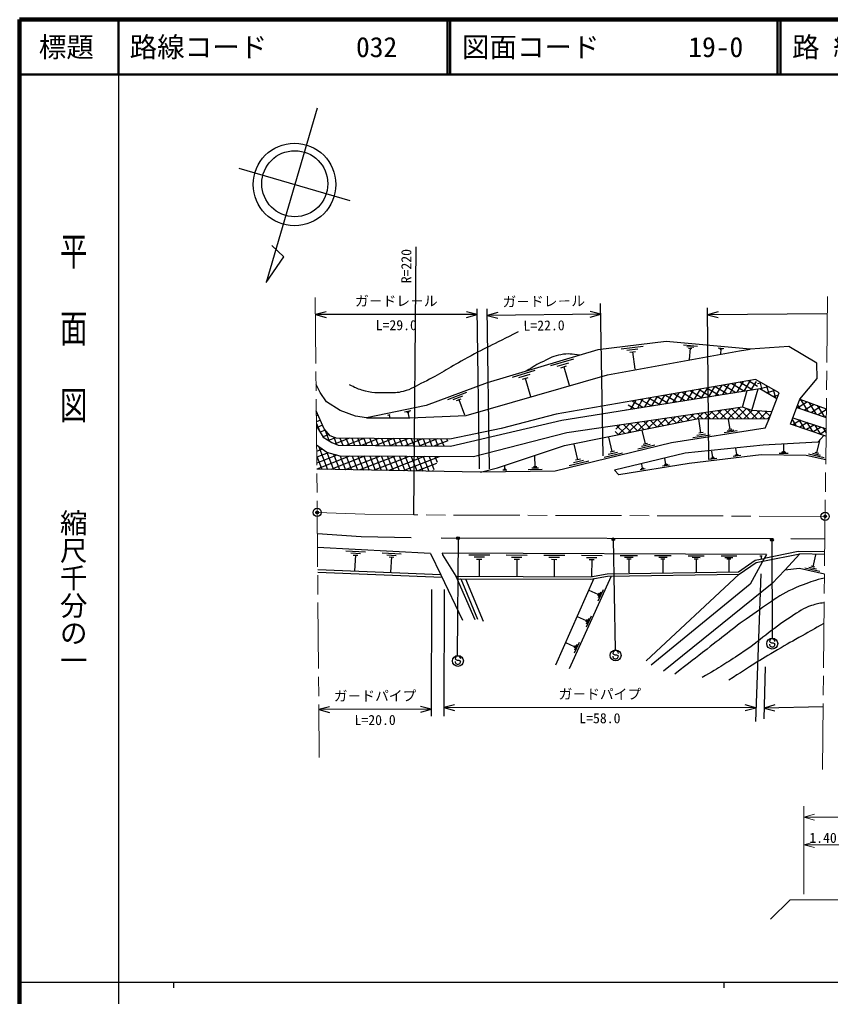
# Model space of a CAD drawing. Units: millimetres, scale not verified. Extents: x 40000 to 680000, y 20000 to 380000.
# Drawn here: x 40000 to 187347, y 202409 to 380000 of the extents above; entities that cross this region are included whole.
import ezdxf
from ezdxf.enums import TextEntityAlignment as Align

# ---------------------------------------------------------------- set-up
doc = ezdxf.new("R2010")
doc.units = ezdxf.units.MM
doc.header["$LTSCALE"] = 1000
doc.header["$PDMODE"] = 32
doc.header["$PDSIZE"] = 500
doc.linetypes.add('CHAIN', pattern=[18.5, 12, -1.5, 3.5, -1.5])
for name, color, linetype, lineweight in [('M-BGD', 7, 'Continuous', 25), ('M-BMK', 2, 'CHAIN', 13), ('M-BMK-SRVR', 3, 'Continuous', 25), ('M-STR-HTXT', 7, 'Continuous', 13), ('M-STR-STRC', 7, 'Continuous', 25), ('M-TTL', 2, 'Continuous', 140), ('M-TTL-BAND', 7, 'Continuous', 25), ('M-TTL-LINE', 7, 'Continuous', 50)]:
    doc.layers.add(name, color=color, linetype=linetype, lineweight=lineweight)
doc.layers.add('M-OTRS', color=6, linetype='Continuous')
doc.layers.add('M-TTL-TXT', color=7, linetype='Continuous')
doc.styles.add('@ＭＳ ゴシック', font='')
doc.styles.add('ＭＳ ゴシック', font='')
doc.styles.get('@ＭＳ ゴシック').set_extended_font_data('@MS Gothic')
doc.styles.get('ＭＳ ゴシック').set_extended_font_data('MS Gothic')

msp = doc.modelspace()

# ---------------------------------------------------------------- linework, layer by layer
at = {"layer": 'M-BGD'}
for p, q in [((94074, 363916), (84793, 332217)), ((100077, 347050), (79923, 352950)), ((88036, 336865), (85840, 338910)), ((111634, 289950), (112098, 338699)), ((84793, 332217), (88036, 336865)), ((95701, 326882), (93769, 326365)), ((123144, 326364), (121213, 326882)), ((123551, 298321), (123130, 327381)), ((125369, 298347), (124947, 327407)), ((145603, 326426), (143665, 326921)), ((146041, 300685), (145570, 328359)), ((165258, 300012), (165017, 327571)), ((166955, 326878), (165027, 326346)), ((123144, 326364), (93769, 326365)), ((93769, 326365), (95701, 325847)), ((121213, 325846), (123144, 326364)), ((126890, 326723), (124965, 326183)), ((145603, 326426), (124965, 326183)), ((124965, 326183), (126902, 325688)), ((143678, 325886), (145603, 326426)), ((186773, 326506), (165027, 326346)), ((165027, 326346), (166963, 325843)), ((149308, 320153), (153287, 320643)), ((150352, 319877), (152342, 320122)), ((160639, 320875), (163193, 320646)), ((161254, 320562), (162531, 320448)), ((161551, 320278), (162189, 320221)), ((161870, 320249), (161687, 318206)), ((166943, 320310), (167973, 320217)), ((167191, 320184), (167706, 320138)), ((167311, 320069), (167568, 320046)), ((167439, 320058), (167365, 319234)), ((136537, 317081), (140720, 318326)), ((150899, 319541), (151893, 319663)), ((151396, 319602), (151788, 316419)), ((129577, 315008), (133695, 316234)), ((137708, 316974), (139799, 317597)), ((138355, 316711), (139401, 317023)), ((138878, 316867), (139874, 313521)), ((130729, 314903), (132788, 315516)), ((131366, 314644), (132396, 314951)), ((131881, 314797), (132862, 311503)), ((172786, 314409), (171612, 312450)), ((172455, 314352), (174073, 313381)), ((162375, 312602), (161299, 310807)), ((163677, 312828), (162588, 311012)), ((163406, 312781), (165565, 311487)), ((164978, 313054), (163877, 311218)), ((164914, 313043), (167101, 311732)), ((166279, 313280), (165166, 311423)), ((166422, 313305), (168638, 311976)), ((167581, 313506), (166455, 311629)), ((168882, 313732), (167744, 311834)), ((167930, 313566), (170174, 312221)), ((170184, 313957), (169034, 312039)), ((169438, 313828), (171710, 312466)), ((171485, 314183), (170323, 312245)), ((170947, 314090), (173247, 312711)), ((173824, 314194), (172901, 312656)), ((173062, 308903), (174231, 312867)), ((174802, 313958), (174087, 313767)), ((174219, 312908), (174190, 312861)), ((174517, 314117), (174903, 312672)), ((176056, 313258), (174573, 312862)), ((175733, 313438), (176127, 311963)), ((176949, 312759), (177351, 311255)), ((117804, 310953), (121297, 312256)), ((118808, 310929), (120555, 311581)), ((119375, 310743), (120248, 311069)), ((119812, 310906), (120854, 308112)), ((151964, 310796), (150985, 309164)), ((153265, 311022), (152275, 309369)), ((152849, 310949), (154811, 309773)), ((154567, 311248), (153564, 309575)), ((154357, 311211), (156347, 310018)), ((155868, 311473), (154853, 309780)), ((155865, 311473), (157883, 310263)), ((157170, 311699), (156142, 309985)), ((157373, 311735), (159420, 310508)), ((158471, 311925), (157431, 310191)), ((159772, 312151), (158720, 310396)), ((158882, 311996), (160956, 310752)), ((161074, 312377), (160010, 310602)), ((160390, 312258), (162492, 310997)), ((161898, 312520), (164029, 311242)), ((171366, 309517), (172213, 312546)), ((177310, 312557), (175797, 312154)), ((177822, 311659), (177021, 311445)), ((181978, 310923), (181674, 310737)), ((181923, 310944), (183235, 308799)), ((150179, 309052), (150201, 309039)), ((150585, 309975), (151738, 309284)), ((151341, 310688), (153274, 309529)), ((169160, 309197), (167418, 307477)), ((168189, 309056), (169763, 307462)), ((170829, 309439), (168832, 307468)), ((169418, 309234), (171177, 307453)), ((172072, 309262), (170246, 307459)), ((170647, 309413), (172591, 307444)), ((172274, 309189), (174005, 307435)), ((181213, 309478), (186570, 307681)), ((181376, 309922), (181760, 309294)), ((183171, 310481), (181418, 309409)), ((184365, 310039), (182656, 308994)), ((183439, 310382), (184710, 308305)), ((185558, 309597), (183894, 308579)), ((184955, 309820), (186185, 307810)), ((186585, 309053), (185131, 308163)), ((186472, 309258), (186585, 309072)), ((94256, 308081), (93929, 307951)), ((106925, 308101), (107364, 308189)), ((107145, 308145), (107233, 307706)), ((109957, 308713), (111091, 308942)), ((110264, 308657), (110830, 308772)), ((110428, 308572), (110711, 308630)), ((110570, 308601), (110753, 307694)), ((155814, 307261), (154175, 305643)), ((155896, 307273), (156952, 306204)), ((157482, 307503), (155964, 306004)), ((157125, 307451), (158124, 306440)), ((159150, 307745), (157753, 306365)), ((158355, 307630), (159295, 306677)), ((160819, 307987), (159542, 306727)), ((159584, 307808), (160467, 306913)), ((160813, 307986), (161639, 307150)), ((162487, 308229), (161331, 307088)), ((162042, 308165), (162810, 307387)), ((164155, 308471), (163121, 307449)), ((163272, 308343), (164106, 307498)), ((163816, 304845), (163416, 307403)), ((164501, 308521), (165520, 307489)), ((165824, 308713), (164590, 307495)), ((165730, 308699), (166935, 307480)), ((167492, 308955), (166004, 307486)), ((166960, 308878), (168349, 307471)), ((169142, 305501), (168850, 307369)), ((173129, 308900), (171661, 307450)), ((174477, 308825), (173075, 307441)), ((174013, 308851), (175420, 307426)), ((175825, 308751), (174489, 307432)), ((175463, 305707), (176203, 307421)), ((175499, 308769), (176378, 307879)), ((176386, 307899), (175903, 307423)), ((180418, 307304), (181134, 306109)), ((180646, 307559), (180473, 307456)), ((180526, 307599), (186548, 305625)), ((181623, 307239), (182605, 305601)), ((186572, 307873), (186369, 307748)), ((94656, 307164), (93938, 306879)), ((93941, 306552), (94475, 305208)), ((95056, 306247), (94072, 305856)), ((149141, 306293), (148345, 305508)), ((148553, 306170), (149922, 304784)), ((150809, 306535), (148807, 304559)), ((149749, 306382), (151093, 305021)), ((152477, 306777), (150597, 304920)), ((150979, 306560), (152265, 305257)), ((152208, 306738), (153437, 305494)), ((154145, 307019), (152386, 305282)), ((153437, 306917), (154608, 305730)), ((154667, 307095), (155780, 305967)), ((169434, 305547), (168850, 305455)), ((181903, 307147), (180523, 306320)), ((183161, 306735), (181757, 305894)), ((184418, 306323), (182991, 305468)), ((183074, 306764), (184075, 305093)), ((185676, 305911), (184225, 305041)), ((184525, 306288), (185546, 304585)), ((185976, 305813), (186540, 304872)), ((95532, 305360), (94608, 304993)), ((96217, 304556), (95144, 304130)), ((95453, 305453), (96282, 303368)), ((97398, 303949), (96148, 303453)), ((97081, 304065), (97608, 302737)), ((99926, 303878), (97331, 302847)), ((98226, 303891), (98732, 302618)), ((99305, 303882), (99811, 302610)), ((102582, 303857), (99450, 302613)), ((100385, 303874), (100890, 302602)), ((101464, 303866), (101969, 302594)), ((105238, 303836), (102109, 302593)), ((102544, 303857), (103049, 302586)), ((103623, 303849), (104128, 302578)), ((104702, 303840), (105207, 302570)), ((107894, 303815), (104768, 302573)), ((105782, 303832), (106286, 302562)), ((106861, 303823), (107365, 302554)), ((110550, 303794), (107426, 302553)), ((107940, 303815), (108445, 302546)), ((109020, 303806), (109524, 302537)), ((113206, 303773), (110085, 302533)), ((110099, 303798), (110603, 302529)), ((111179, 303789), (111682, 302521)), ((112258, 303781), (112762, 302513)), ((115862, 303752), (112744, 302513)), ((113337, 303772), (113841, 302505)), ((114417, 303764), (114920, 302497)), ((115496, 303755), (115999, 302489)), ((116576, 303747), (117078, 302481)), ((117655, 303738), (117783, 303417)), ((147713, 301452), (147069, 304106)), ((148215, 305090), (148750, 304547)), ((153725, 302861), (153127, 305329)), ((165514, 304456), (162317, 303956)), ((164665, 304650), (163066, 304401)), ((164215, 304908), (163416, 304783)), ((170382, 305216), (168047, 304851)), ((169762, 305359), (168594, 305176)), ((186544, 305266), (185459, 304615)), ((94019, 302591), (93975, 302574)), ((94373, 302345), (95983, 298224)), ((117794, 303444), (115402, 302494)), ((141468, 299989), (140778, 302836)), ((155418, 302618), (152332, 301870)), ((154572, 302739), (153029, 302365)), ((154111, 302954), (153340, 302767)), ((170315, 300910), (170180, 302015)), ((178853, 301440), (178870, 302729)), ((184898, 301221), (185416, 303501)), ((95009, 301904), (93984, 301503)), ((93993, 300571), (94902, 298243)), ((96091, 301253), (93994, 300433)), ((97683, 300802), (94003, 299363)), ((99984, 300627), (94012, 298293)), ((95846, 301323), (97064, 298206)), ((102692, 300612), (96557, 298214)), ((97054, 300980), (98145, 298187)), ((98261, 300638), (99226, 298168)), ((105399, 300596), (99188, 298169)), ((99337, 300631), (100307, 298149)), ((100414, 300625), (101388, 298130)), ((101490, 300619), (102469, 298112)), ((108106, 300580), (101818, 298123)), ((102566, 300612), (103550, 298093)), ((103642, 300606), (104631, 298074)), ((110813, 300565), (104448, 298077)), ((104718, 300600), (105712, 298055)), ((105794, 300594), (106793, 298036)), ((106870, 300588), (107874, 298018)), ((113521, 300549), (107078, 298031)), ((107946, 300581), (108955, 297999)), ((109022, 300575), (110036, 297980)), ((116228, 300533), (109708, 297986)), ((110098, 300569), (111117, 297961)), ((111174, 300563), (112198, 297942)), ((112250, 300556), (113279, 297923)), ((113327, 300550), (114360, 297905)), ((114403, 300544), (115307, 298230)), ((115479, 300538), (115874, 299525)), ((133677, 298679), (133649, 300678)), ((149532, 301191), (146215, 300387)), ((148623, 301322), (146964, 300920)), ((148128, 301553), (147298, 301352)), ((157429, 299165), (157267, 300187)), ((166722, 300191), (165258, 300012)), ((166338, 300292), (165606, 300203)), ((166137, 300416), (165771, 300372)), ((165954, 300394), (165811, 301565)), ((171040, 300718), (169658, 300549)), ((170678, 300814), (169987, 300730)), ((170488, 300931), (170143, 300889)), ((179654, 301107), (178043, 301128)), ((179253, 301273), (178448, 301284)), ((179054, 301437), (178651, 301443)), ((186194, 300327), (183344, 300974)), ((185546, 300774), (184121, 301097)), ((185254, 301140), (184542, 301302)), ((115767, 299280), (112339, 297940)), ((128184, 298249), (128175, 298837)), ((134305, 298438), (133056, 298420)), ((133990, 298683), (133365, 298674)), ((143420, 299709), (139862, 298847)), ((142444, 299849), (140665, 299418)), ((141913, 300097), (141023, 299882)), ((153451, 298371), (152977, 298296)), ((153199, 298428), (153079, 299188)), ((153318, 298447), (153080, 298410)), ((158108, 299010), (156831, 298808)), ((157768, 299088), (157130, 298987)), ((157589, 299190), (157269, 299140)), ((123782, 297741), (94013, 298259)), ((115199, 297984), (114969, 297894)), ((128553, 298107), (127818, 298097)), ((128368, 298178), (128001, 298173)), ((128276, 298251), (128092, 298248)), ((134934, 298196), (132435, 298162)), ((148870, 297245), (148103, 298104)), ((153704, 298314), (152754, 298163)), ((176882, 285582), (116584, 285719)), ((186332, 285555), (180157, 285582)), ((114651, 282904), (94136, 284021)), ((99315, 283439), (102847, 283246)), ((100179, 283038), (101945, 282941)), ((100601, 282660), (101484, 282612)), ((101043, 282636), (100889, 279811)), ((105886, 283081), (109330, 282894)), ((106728, 282690), (108450, 282596)), ((114651, 282904), (116559, 279068)), ((175747, 282778), (116770, 283014)), ((121632, 282695), (125443, 282680)), ((128444, 282668), (132253, 282652)), ((135254, 282640), (139062, 282625)), ((142082, 282613), (145850, 282598)), ((149152, 282584), (152316, 282572)), ((155371, 282559), (158424, 282547)), ((161479, 282535), (164422, 282523)), ((167476, 282511), (170312, 282499)), ((174500, 282483), (174961, 282481)), ((174731, 282482), (174729, 282021)), ((175059, 281541), (181761, 282867)), ((181471, 283303), (175330, 282037)), ((181761, 282867), (179054, 279908)), ((186307, 283230), (181471, 283303)), ((186302, 282777), (181761, 282867)), ((184191, 280522), (184704, 282711)), ((107140, 282322), (108001, 282275)), ((107570, 282299), (107420, 279543)), ((122583, 282310), (124489, 282302)), ((123058, 281927), (124011, 281923)), ((123535, 281925), (123522, 278876)), ((129395, 282283), (131299, 282275)), ((129869, 281900), (130822, 281896)), ((130346, 281898), (130333, 278851)), ((136204, 282256), (138108, 282248)), ((136679, 281873), (137631, 281869)), ((137155, 281871), (137143, 278825)), ((143022, 282232), (144906, 282225)), ((143492, 281854), (144434, 281850)), ((143963, 281852), (143951, 278837)), ((149942, 282265), (151524, 282259)), ((150336, 281947), (151127, 281944)), ((150731, 281945), (150721, 279414)), ((156133, 282251), (157660, 282245)), ((156514, 281944), (157277, 281941)), ((156895, 281943), (156886, 279501)), ((162213, 282238), (163685, 282232)), ((162580, 281942), (163316, 281939)), ((162948, 281940), (162939, 279585)), ((168184, 282224), (169602, 282219)), ((168537, 281939), (169247, 281936)), ((168892, 281938), (168883, 279669)), ((184533, 280442), (183849, 280602)), ((116559, 279068), (94171, 279987)), ((116789, 278581), (94175, 279478)), ((116559, 279068), (120466, 270804)), ((147492, 278833), (139850, 261963)), ((170757, 279159), (153870, 263441)), ((174699, 279207), (173714, 252395)), ((185430, 279654), (182694, 280296)), ((184810, 280088), (183443, 280409)), ((121007, 278350), (124255, 270657)), ((144363, 278370), (137406, 262664)), ((114877, 276417), (114816, 253393)), ((117150, 276411), (117089, 253387)), ((145150, 275476), (143518, 276216)), ((145265, 275731), (145034, 275221)), ((146020, 276312), (145096, 274271)), ((145585, 275894), (145123, 274874)), ((142996, 270700), (141396, 271425)), ((143109, 270950), (142883, 270450)), ((143849, 271519), (142943, 269518)), ((143423, 271109), (142970, 270109)), ((140860, 265963), (139291, 266674)), ((141696, 266766), (140808, 264805)), ((140971, 266208), (140749, 265718)), ((141278, 266365), (140834, 265384)), ((175460, 262342), (175257, 252882)), ((96322, 255075), (94391, 254551)), ((114819, 254615), (94391, 254551)), ((94391, 254551), (96325, 254039)), ((114819, 254615), (112886, 255126)), ((112889, 254091), (114819, 254615)), ((119025, 255436), (117093, 254919)), ((173807, 254902), (117093, 254919)), ((117093, 254919), (119025, 254401)), ((171874, 254385), (173807, 254902)), ((173807, 254902), (171875, 255420)), ((177219, 255396), (175299, 254836)), ((186003, 255075), (175299, 254836)), ((175299, 254836), (177242, 254361))]:
    msp.add_line(p, q, dxfattribs=at)
for points in [[(172771, 320089), (157466, 321460), (145057, 319931), (124994, 313956), (113898, 309815), (103045, 307623)], [(103045, 307623), (110893, 307596), (121151, 308029), (146843, 315422), (170850, 319766), (172771, 320089)], [(181770, 311001), (184905, 314754), (184869, 317514), (179781, 320577), (172771, 320089)], [(176203, 307421), (178015, 312163), (173708, 314569), (137522, 308290), (127537, 305656), (118200, 303734), (97542, 303896), (96433, 304302), (95350, 305574), (93921, 308849)], [(103045, 307623), (101065, 307881), (98268, 308945), (95778, 310515), (94642, 312229), (93879, 313667)], [(93945, 306062), (95188, 304059), (96731, 303084), (97894, 302624), (118285, 302472), (138563, 307185), (174492, 312909), (177610, 311104)], [(186533, 304244), (180110, 306463), (181770, 311001), (186587, 309215)], [(176693, 308703), (173062, 308903), (171366, 309517), (139456, 304889), (122466, 300497), (98263, 300637), (97162, 300944), (95845, 301323), (94961, 301900), (93975, 302622)], [(123782, 297741), (126847, 298491), (139011, 302581), (163383, 307502), (176203, 307421)], [(175463, 305707), (158493, 303055), (137355, 297930), (123782, 297741)], [(186157, 304374), (185038, 303165), (175114, 302624), (160932, 301163), (148103, 298104)], [(186487, 299953), (182918, 300763), (174771, 300872), (161699, 299275), (148870, 297245)], [(111144, 285800), (102050, 285962), (94114, 286528)], [(116770, 283014), (116875, 282692), (119296, 278792), (122758, 270946)], [(175747, 282778), (175330, 282037), (172784, 277373), (154772, 262622)], [(119296, 278792), (143747, 278700), (146797, 279259), (170618, 279593), (173696, 281722), (175330, 282037)], [(119489, 278356), (143786, 278264), (146839, 278824), (170757, 279159), (173868, 281312), (175059, 281541)], [(179054, 279908), (176745, 277508), (156987, 261526)], [(186263, 279151), (181725, 280215), (179054, 279908)], [(120123, 278354), (120178, 278353), (123191, 271000)]]:
    msp.add_lwpolyline(points, dxfattribs=at)
for centre, radius in [((89959, 350012), 7500), ((90012, 350161), 6000)]:
    msp.add_circle(centre, radius, dxfattribs=at)
for points, knots in [([(130631, 323219), (125851, 320855), (124571, 320243), (120766, 318185), (117887, 316627), (116392, 315534), (113458, 314084), (112007, 313367), (111250, 312781), (109682, 312379), (108634, 312110), (108004, 312157), (106922, 312135), (105073, 312099), (103965, 312033), (102213, 312623), (101311, 312926), (100927, 313069), (99980, 313597)], [0, 0, 0, 0, 1, 1, 1, 2, 2, 2, 3, 3, 3, 4, 4, 4, 5, 5, 5, 6, 6, 6, 6]), ([(141817, 318966), (140342, 319198), (139708, 319298), (138385, 319078), (137063, 318857), (136391, 318429), (135178, 317860), (133898, 317259), (133453, 316966), (132041, 316055)], [0, 0, 0, 0, 1, 1, 1, 2, 2, 2, 3, 3, 3, 3]), ([(186255, 278470), (184453, 278046), (183863, 277805), (182373, 277252), (178487, 275810), (176666, 274183), (173238, 271852), (169868, 269561), (168145, 268045), (164916, 265560), (162623, 263795), (161898, 263232), (159070, 261013)], [0, 0, 0, 0, 1, 1, 1, 2, 2, 2, 3, 3, 3, 4, 4, 4, 4]), ([(186207, 273965), (185167, 273842), (184790, 273745), (183916, 273476), (182341, 272993), (181613, 272326), (180221, 271446), (176451, 269065), (174727, 267164), (171005, 264707), (168343, 262950), (167417, 262371), (164063, 260404)], [0, 0, 0, 0, 1, 1, 1, 2, 2, 2, 3, 3, 3, 4, 4, 4, 4]), ([(186166, 270186), (184242, 269132), (183750, 268861), (182210, 267996), (180458, 267010), (179479, 266455), (177745, 265438), (174230, 263377), (173126, 262628), (168894, 259917)], [0, 0, 0, 0, 1, 1, 1, 2, 2, 2, 3, 3, 3, 3])]:
    msp.add_open_spline(points, degree=3, knots=knots, dxfattribs=at)
at = {"layer": 'M-BMK'}
for p, q in [((93742, 329499), (94467, 245862)), ((186807, 329664), (185875, 243114))]:
    msp.add_line(p, q, dxfattribs=at)
msp.add_lwpolyline([(186376, 289686), (111634, 289950), (102759, 290100), (94081, 290404)], dxfattribs=at)
at = {"layer": 'M-BMK-SRVR'}
for centre in [(94081, 290404), (186376, 289686)]:
    msp.add_circle(centre, 750, dxfattribs=at)
at = {"layer": 'M-OTRS'}
for p in [(94081, 290404), (94081, 290404), (94081, 290404), (186376, 289686), (186376, 289686), (186376, 289686)]:
    msp.add_point(p, dxfattribs=at)
at = {"layer": 'M-STR-HTXT'}
for p, q in [((182500, 221000), (182500, 237000)), ((182500, 235000), (184432, 235518)), ((260750, 235000), (182500, 235000)), ((184432, 234482), (182500, 235000)), ((182500, 230000), (184432, 230518)), ((189500, 230000), (182500, 230000)), ((184432, 229482), (182500, 230000)), ((176464, 216464), (180000, 220000)), ((182500, 220000), (180000, 220000)), ((189500, 220000), (182500, 220000))]:
    msp.add_line(p, q, dxfattribs=at)
at = {"layer": 'M-STR-STRC'}
for p, q in [((119672, 285712), (119506, 264399)), ((147891, 285510), (148254, 265403)), ((176720, 285435), (176774, 267556)), ((176268, 266935), (176374, 266799)), ((176374, 266799), (176619, 266687)), ((176619, 266687), (176920, 266685)), ((176920, 266685), (177165, 266545)), ((177165, 266545), (177264, 266427)), ((147809, 264783), (147915, 264647)), ((147915, 264647), (148160, 264535)), ((119157, 263789), (119263, 263652)), ((119263, 263652), (119508, 263541)), ((119508, 263541), (119809, 263538)), ((119809, 263538), (120054, 263399)), ((120054, 263399), (120153, 263281)), ((148160, 264535), (148461, 264533)), ((148461, 264533), (148706, 264393)), ((148706, 264393), (148805, 264275))]:
    msp.add_line(p, q, dxfattribs=at)
for centre, radius in [((119672, 285712), 150), ((119672, 285712), 120), ((119672, 285712), 90), ((119672, 285712), 60), ((119672, 285712), 30), ((147891, 285510), 150), ((147891, 285510), 120), ((147891, 285510), 90), ((147891, 285510), 60), ((147891, 285510), 30), ((176720, 285435), 150), ((176720, 285435), 120), ((176720, 285435), 90), ((176720, 285435), 60), ((176720, 285435), 30), ((176765, 266556), 1000), ((148306, 264404), 1000), ((119654, 263410), 1000)]:
    msp.add_circle(centre, radius, dxfattribs=at)
for centre, start, end in [((176764, 266431), 179.55488, 359.55488), ((176768, 266931), 359.55488, 179.55488), ((148309, 264779), 359.55488, 179.55488), ((119653, 263285), 179.55488, 359.55488), ((119657, 263785), 359.55488, 179.55488), ((148305, 264279), 179.55488, 359.55488)]:
    msp.add_arc(centre, 500, start, end, dxfattribs=at)
for p in [(119672, 285712), (147891, 285510), (176720, 285435)]:
    msp.add_point(p, dxfattribs=at)
at = {"layer": 'M-TTL'}
for p, q in [((40000, 380000), (40000, 20000)), ((680000, 380000), (40000, 380000))]:
    msp.add_line(p, q, dxfattribs=at)
at = {"layer": 'M-TTL-BAND'}
for p, q in [((58000, 370000), (58000, 20000)), ((40000, 205000), (579000, 205000)), ((68000, 205000), (68000, 204000)), ((168000, 205000), (168000, 204000))]:
    msp.add_line(p, q, dxfattribs=at)
at = {"layer": 'M-TTL-LINE'}
for p, q in [((58000, 380000), (58000, 370000)), ((117750, 380000), (117750, 370000)), ((118250, 380000), (118250, 370000)), ((177750, 380000), (177750, 370000)), ((178250, 380000), (178250, 370000)), ((40000, 370000), (680000, 370000))]:
    msp.add_line(p, q, dxfattribs=at)

# ---------------------------------------------------------------- texts
at = {"layer": 'M-BGD', "style": 'ＭＳ ゴシック'}
msp.add_text('R=220', height=1833, rotation=89.927, dxfattribs=at).set_placement((110268, 335170), align=Align.MIDDLE_CENTER)
for s, rotation, p in [('ガ－ドレ－ル', 359.999, (108457, 327364)), ('ガ－ドレ－ル', 0.676, (135272, 327305)), ('ガ－ドパイプ', 0.179, (104602, 255583)), ('ガ－ドパイプ', 359.982, (145450, 255910))]:
    msp.add_text(s, height=1833, rotation=rotation, dxfattribs=at).set_placement(p, align=Align.BOTTOM_CENTER)
at = {"layer": 'M-BGD', "style": '@ＭＳ ゴシック'}
for s, rotation, p in [('L=29.0', 359.999, (108457, 325364)), ('L=22.0', 0.676, (135296, 325305)), ('L=20.0', 0.179, (104608, 253583)), ('L=58.0', 359.982, (145450, 253910))]:
    msp.add_text(s, height=1833, rotation=rotation, dxfattribs=at).set_placement(p, align=Align.TOP_CENTER)
at = {"layer": 'M-STR-HTXT', "style": 'ＭＳ ゴシック'}
msp.add_text('1.40', height=1833, dxfattribs=at).set_placement((186000, 231250), align=Align.MIDDLE_CENTER)
at = {"layer": 'M-TTL-BAND', "style": '@ＭＳ ゴシック', "width": 1.4}
msp.add_text('平  面  図', height=3666, rotation=270, dxfattribs=at).set_placement((49777, 306475), align=Align.MIDDLE_RIGHT)
at = {"layer": 'M-TTL-BAND', "style": '@ＭＳ ゴシック'}
msp.add_text('縮尺千分の一', height=3666, rotation=270, dxfattribs=at).set_placement((49777, 261030), align=Align.MIDDLE_RIGHT)
at = {"layer": 'M-TTL-TXT', "style": 'ＭＳ ゴシック'}
msp.add_text('標題', height=3666, dxfattribs=at).set_placement((48500, 375000), align=Align.MIDDLE_CENTER)
for s, p in [('路線コード', (60000, 375000)), ('032', (101142, 375000)), ('図面コード', (120380, 375000)), ('19-0', (161521, 375000)), ('路 線 名', (180380, 375000))]:
    msp.add_text(s, height=3666, dxfattribs=at).set_placement(p, align=Align.MIDDLE_LEFT)

doc.saveas('drawing.dxf')
